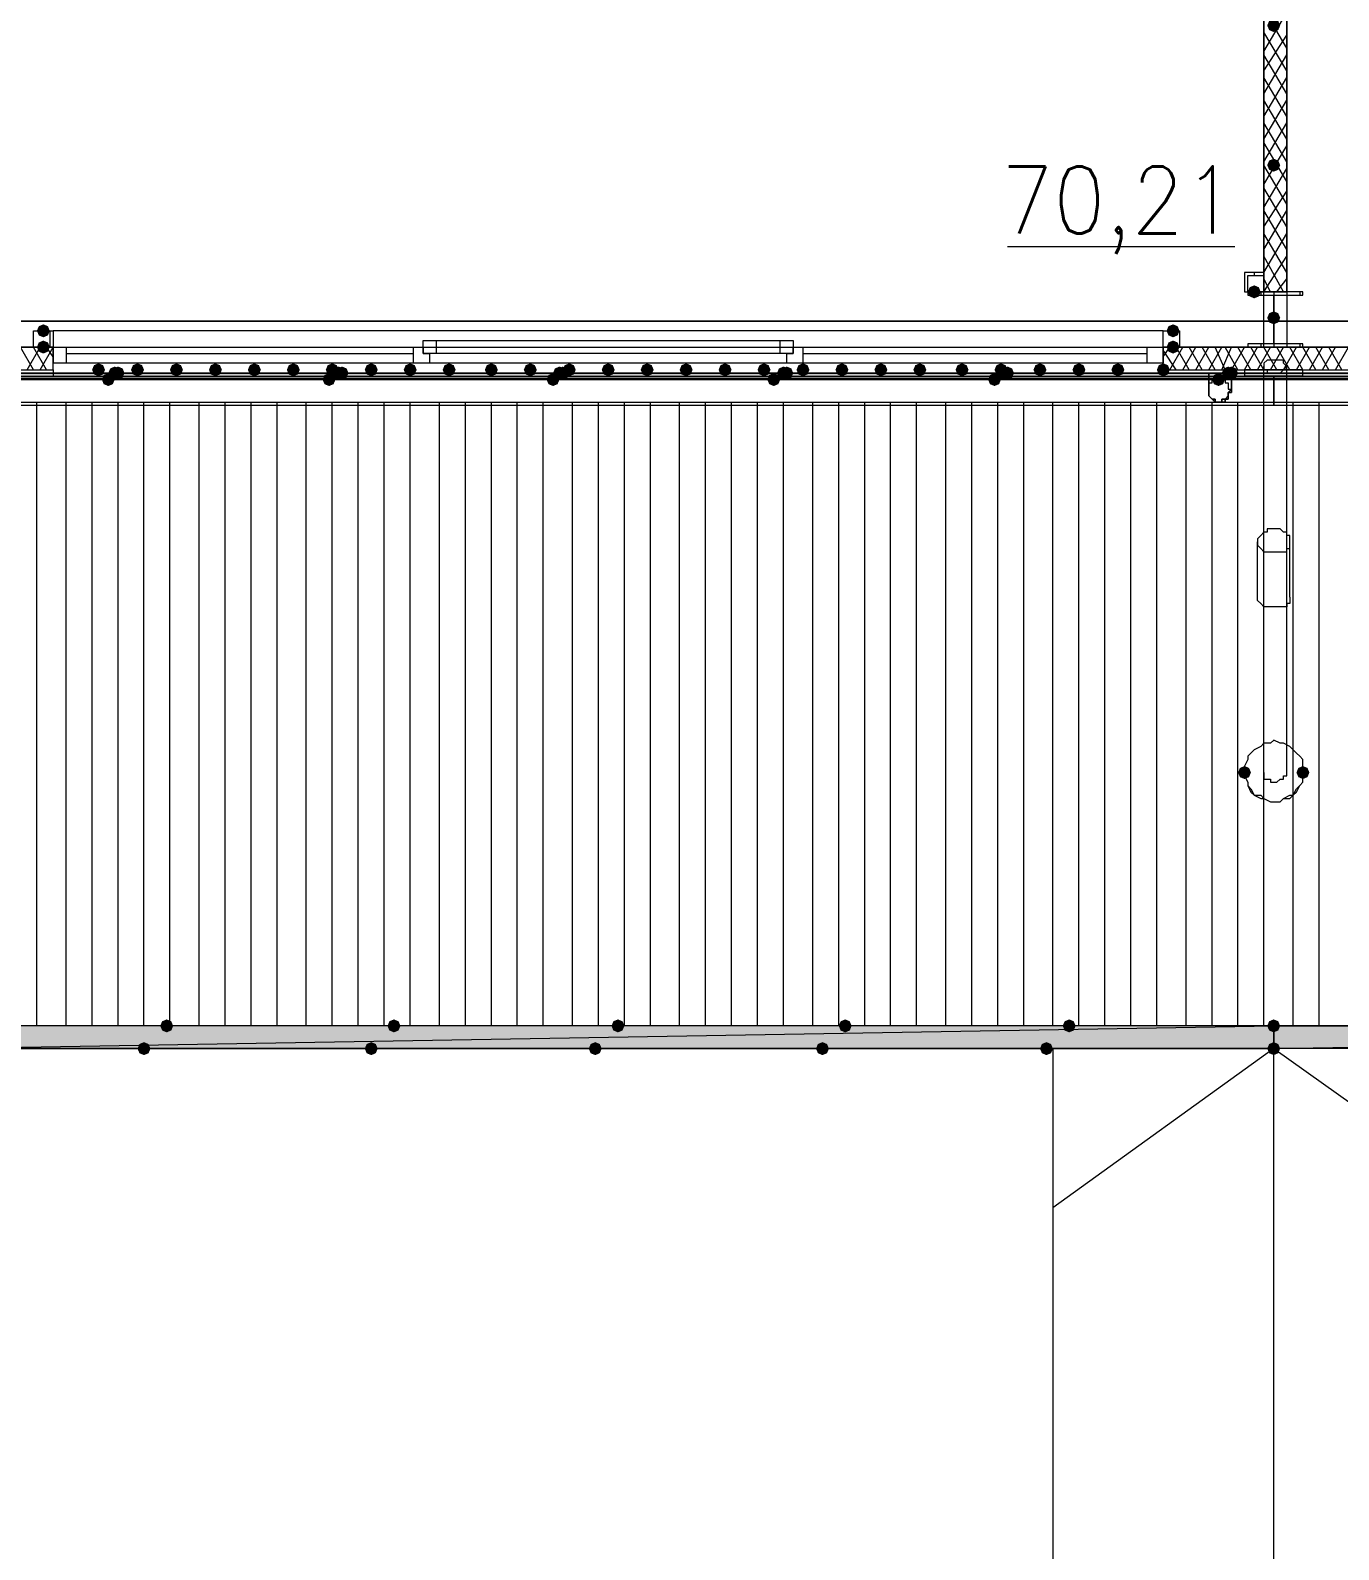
# Model space of a CAD drawing. Header units: millimetres. Extents: x 0 to 420, y 0 to 297.
# Drawn here: x 174.84 to 191.9, y 89.91 to 109.71 of the extents above; entities that cross this region are included whole.
import ezdxf

# ---------------------------------------------------------------- set-up
doc = ezdxf.new("R2010")
doc.units = ezdxf.units.MM
doc.styles.get("Standard").update_dxf_attribs({"font": 'STANDARD'})

msp = doc.modelspace()

# ---------------------------------------------------------------- hatches: boundary and pattern name
for color, points in [(7, [(191.135, 109.770333), (191.110129, 109.710538), (191.050333, 109.685667), (190.990538, 109.710538), (190.965667, 109.770333), (190.990537, 109.830129), (191.050333, 109.855), (191.110129, 109.830129)]), (7, [(191.135, 107.95), (191.110129, 107.890204), (191.050333, 107.865333), (190.990538, 107.890204), (190.965667, 107.95), (190.990537, 108.009796), (191.050333, 108.034667), (191.110129, 108.009796)]), (7, [(190.881, 106.299), (190.856129, 106.239204), (190.796333, 106.214333), (190.736538, 106.239204), (190.711667, 106.299), (190.736537, 106.358796), (190.796333, 106.383667), (190.856129, 106.358796)]), (7, [(191.135, 105.960333), (191.110129, 105.900538), (191.050333, 105.875667), (190.990538, 105.900538), (190.965667, 105.960333), (190.990537, 106.020129), (191.050333, 106.045), (191.110129, 106.020129)]), (7, [(175.090667, 105.791), (175.065796, 105.731204), (175.006, 105.706333), (174.946204, 105.731204), (174.921333, 105.791), (174.946204, 105.850796), (175.006, 105.875667), (175.065796, 105.850796)]), (7, [(189.822667, 105.791), (189.797796, 105.731204), (189.738, 105.706333), (189.678204, 105.731204), (189.653333, 105.791), (189.678204, 105.850796), (189.738, 105.875667), (189.797796, 105.850796)]), (7, [(175.090667, 105.579333), (175.065796, 105.519537), (175.006, 105.494667), (174.946204, 105.519537), (174.921333, 105.579333), (174.946204, 105.639129), (175.006, 105.664), (175.065796, 105.639129)]), (7, [(189.822667, 105.579333), (189.797796, 105.519537), (189.738, 105.494667), (189.678204, 105.519537), (189.653333, 105.579333), (189.678204, 105.639129), (189.738, 105.664), (189.797796, 105.639129)]), (7, [(175.810333, 105.283), (175.785462, 105.223204), (175.725667, 105.198333), (175.665871, 105.223204), (175.641, 105.283), (175.665871, 105.342796), (175.725667, 105.367667), (175.785462, 105.342796)]), (7, [(176.318333, 105.283), (176.293462, 105.223204), (176.233667, 105.198333), (176.173871, 105.223204), (176.149, 105.283), (176.173871, 105.342796), (176.233667, 105.367667), (176.293462, 105.342796)]), (7, [(176.826333, 105.283), (176.801462, 105.223204), (176.741667, 105.198333), (176.681871, 105.223204), (176.657, 105.283), (176.681871, 105.342796), (176.741667, 105.367667), (176.801462, 105.342796)]), (7, [(177.334333, 105.283), (177.309463, 105.223204), (177.249667, 105.198333), (177.189871, 105.223204), (177.165, 105.283), (177.189871, 105.342796), (177.249667, 105.367667), (177.309462, 105.342796)]), (7, [(177.842333, 105.283), (177.817462, 105.223204), (177.757667, 105.198333), (177.697871, 105.223204), (177.673, 105.283), (177.697871, 105.342796), (177.757667, 105.367667), (177.817462, 105.342796)]), (7, [(178.350333, 105.283), (178.325462, 105.223204), (178.265667, 105.198333), (178.205871, 105.223204), (178.181, 105.283), (178.205871, 105.342796), (178.265667, 105.367667), (178.325462, 105.342796)]), (7, [(178.858333, 105.283), (178.833463, 105.223204), (178.773667, 105.198333), (178.713871, 105.223204), (178.689, 105.283), (178.713871, 105.342796), (178.773667, 105.367667), (178.833462, 105.342796)]), (7, [(179.366333, 105.283), (179.341462, 105.223204), (179.281667, 105.198333), (179.221871, 105.223204), (179.197, 105.283), (179.221871, 105.342796), (179.281667, 105.367667), (179.341462, 105.342796)]), (7, [(179.874333, 105.283), (179.849463, 105.223204), (179.789667, 105.198333), (179.729871, 105.223204), (179.705, 105.283), (179.729871, 105.342796), (179.789667, 105.367667), (179.849462, 105.342796)]), (7, [(180.382333, 105.283), (180.357463, 105.223204), (180.297667, 105.198333), (180.237871, 105.223204), (180.213, 105.283), (180.237871, 105.342796), (180.297667, 105.367667), (180.357462, 105.342796)]), (7, [(180.932667, 105.283), (180.907796, 105.223204), (180.848, 105.198333), (180.788204, 105.223204), (180.763333, 105.283), (180.788204, 105.342796), (180.848, 105.367667), (180.907796, 105.342796)]), (7, [(181.440667, 105.283), (181.415796, 105.223204), (181.356, 105.198333), (181.296204, 105.223204), (181.271333, 105.283), (181.296204, 105.342796), (181.356, 105.367667), (181.415796, 105.342796)]), (7, [(181.948667, 105.283), (181.923796, 105.223204), (181.864, 105.198333), (181.804204, 105.223204), (181.779333, 105.283), (181.804204, 105.342796), (181.864, 105.367667), (181.923796, 105.342796)]), (7, [(182.456667, 105.283), (182.431796, 105.223204), (182.372, 105.198333), (182.312204, 105.223204), (182.287333, 105.283), (182.312204, 105.342796), (182.372, 105.367667), (182.431796, 105.342796)]), (7, [(182.964667, 105.283), (182.939796, 105.223204), (182.88, 105.198333), (182.820204, 105.223204), (182.795333, 105.283), (182.820204, 105.342796), (182.88, 105.367667), (182.939796, 105.342796)]), (7, [(183.472667, 105.283), (183.447796, 105.223204), (183.388, 105.198333), (183.328204, 105.223204), (183.303333, 105.283), (183.328204, 105.342796), (183.388, 105.367667), (183.447796, 105.342796)]), (7, [(183.980667, 105.283), (183.955796, 105.223204), (183.896, 105.198333), (183.836204, 105.223204), (183.811333, 105.283), (183.836204, 105.342796), (183.896, 105.367667), (183.955796, 105.342796)]), (7, [(184.488667, 105.283), (184.463796, 105.223204), (184.404, 105.198333), (184.344204, 105.223204), (184.319333, 105.283), (184.344204, 105.342796), (184.404, 105.367667), (184.463796, 105.342796)]), (7, [(184.996667, 105.283), (184.971796, 105.223204), (184.912, 105.198333), (184.852204, 105.223204), (184.827333, 105.283), (184.852204, 105.342796), (184.912, 105.367667), (184.971796, 105.342796)]), (7, [(185.504667, 105.283), (185.479796, 105.223204), (185.42, 105.198333), (185.360204, 105.223204), (185.335333, 105.283), (185.360204, 105.342796), (185.42, 105.367667), (185.479796, 105.342796)]), (7, [(186.012667, 105.283), (185.987796, 105.223204), (185.928, 105.198333), (185.868204, 105.223204), (185.843333, 105.283), (185.868204, 105.342796), (185.928, 105.367667), (185.987796, 105.342796)]), (7, [(186.520667, 105.283), (186.495796, 105.223204), (186.436, 105.198333), (186.376204, 105.223204), (186.351333, 105.283), (186.376204, 105.342796), (186.436, 105.367667), (186.495796, 105.342796)]), (7, [(187.071, 105.283), (187.046129, 105.223204), (186.986333, 105.198333), (186.926538, 105.223204), (186.901667, 105.283), (186.926537, 105.342796), (186.986333, 105.367667), (187.046129, 105.342796)]), (7, [(187.579, 105.283), (187.554129, 105.223204), (187.494333, 105.198333), (187.434538, 105.223204), (187.409667, 105.283), (187.434537, 105.342796), (187.494333, 105.367667), (187.554129, 105.342796)]), (7, [(188.087, 105.283), (188.062129, 105.223204), (188.002333, 105.198333), (187.942537, 105.223204), (187.917667, 105.283), (187.942537, 105.342796), (188.002333, 105.367667), (188.062129, 105.342796)]), (7, [(188.595, 105.283), (188.570129, 105.223204), (188.510333, 105.198333), (188.450538, 105.223204), (188.425667, 105.283), (188.450537, 105.342796), (188.510333, 105.367667), (188.570129, 105.342796)]), (7, [(189.103, 105.283), (189.078129, 105.223204), (189.018333, 105.198333), (188.958538, 105.223204), (188.933667, 105.283), (188.958537, 105.342796), (189.018333, 105.367667), (189.078129, 105.342796)]), (7, [(189.695667, 105.283), (189.670796, 105.223204), (189.611, 105.198333), (189.551204, 105.223204), (189.526333, 105.283), (189.551204, 105.342796), (189.611, 105.367667), (189.670796, 105.342796)]), (254, [(175.937333, 105.156), (175.912463, 105.096204), (175.852667, 105.071333), (175.792871, 105.096204), (175.768, 105.156), (175.792871, 105.215796), (175.852667, 105.240667), (175.912462, 105.215796)]), (254, [(176.022, 105.240667), (175.997129, 105.180871), (175.937333, 105.156), (175.877537, 105.180871), (175.852667, 105.240667), (175.877537, 105.300462), (175.937333, 105.325333), (175.997129, 105.300463)]), (254, [(176.064333, 105.240667), (176.039463, 105.180871), (175.979667, 105.156), (175.919871, 105.180871), (175.895, 105.240667), (175.919871, 105.300462), (175.979667, 105.325333), (176.039462, 105.300463)]), (254, [(176.064333, 105.240667), (176.039463, 105.180871), (175.979667, 105.156), (175.919871, 105.180871), (175.895, 105.240667), (175.919871, 105.300462), (175.979667, 105.325333), (176.039462, 105.300463)]), (254, [(178.816, 105.156), (178.791129, 105.096204), (178.731333, 105.071333), (178.671538, 105.096204), (178.646667, 105.156), (178.671537, 105.215796), (178.731333, 105.240667), (178.791129, 105.215796)]), (254, [(178.943, 105.240667), (178.918129, 105.180871), (178.858333, 105.156), (178.798538, 105.180871), (178.773667, 105.240667), (178.798537, 105.300462), (178.858333, 105.325333), (178.918129, 105.300463)]), (254, [(178.985333, 105.240667), (178.960462, 105.180871), (178.900667, 105.156), (178.840871, 105.180871), (178.816, 105.240667), (178.840871, 105.300462), (178.900667, 105.325333), (178.960462, 105.300463)]), (254, [(178.985333, 105.240667), (178.960462, 105.180871), (178.900667, 105.156), (178.840871, 105.180871), (178.816, 105.240667), (178.840871, 105.300462), (178.900667, 105.325333), (178.960462, 105.300463)]), (254, [(181.737, 105.156), (181.712129, 105.096204), (181.652333, 105.071333), (181.592537, 105.096204), (181.567667, 105.156), (181.592537, 105.215796), (181.652333, 105.240667), (181.712129, 105.215796)]), (254, [(181.821667, 105.240667), (181.796796, 105.180871), (181.737, 105.156), (181.677204, 105.180871), (181.652333, 105.240667), (181.677204, 105.300462), (181.737, 105.325333), (181.796796, 105.300463)]), (254, [(181.864, 105.240667), (181.839129, 105.180871), (181.779333, 105.156), (181.719538, 105.180871), (181.694667, 105.240667), (181.719537, 105.300462), (181.779333, 105.325333), (181.839129, 105.300463)]), (254, [(181.864, 105.240667), (181.839129, 105.180871), (181.779333, 105.156), (181.719538, 105.180871), (181.694667, 105.240667), (181.719537, 105.300462), (181.779333, 105.325333), (181.839129, 105.300463)]), (254, [(184.615667, 105.156), (184.590796, 105.096204), (184.531, 105.071333), (184.471204, 105.096204), (184.446333, 105.156), (184.471204, 105.215796), (184.531, 105.240667), (184.590796, 105.215796)]), (254, [(184.742667, 105.240667), (184.717796, 105.180871), (184.658, 105.156), (184.598204, 105.180871), (184.573333, 105.240667), (184.598204, 105.300462), (184.658, 105.325333), (184.717796, 105.300463)]), (254, [(184.785, 105.240667), (184.760129, 105.180871), (184.700333, 105.156), (184.640537, 105.180871), (184.615667, 105.240667), (184.640537, 105.300462), (184.700333, 105.325333), (184.760129, 105.300463)]), (254, [(184.785, 105.240667), (184.760129, 105.180871), (184.700333, 105.156), (184.640537, 105.180871), (184.615667, 105.240667), (184.640537, 105.300462), (184.700333, 105.325333), (184.760129, 105.300463)]), (254, [(187.494333, 105.156), (187.469463, 105.096204), (187.409667, 105.071333), (187.349871, 105.096204), (187.325, 105.156), (187.349871, 105.215796), (187.409667, 105.240667), (187.469462, 105.215796)]), (254, [(187.621333, 105.240667), (187.596462, 105.180871), (187.536667, 105.156), (187.476871, 105.180871), (187.452, 105.240667), (187.476871, 105.300462), (187.536667, 105.325333), (187.596462, 105.300463)]), (254, [(187.663667, 105.240667), (187.638796, 105.180871), (187.579, 105.156), (187.519204, 105.180871), (187.494333, 105.240667), (187.519204, 105.300462), (187.579, 105.325333), (187.638796, 105.300463)]), (254, [(187.663667, 105.240667), (187.638796, 105.180871), (187.579, 105.156), (187.519204, 105.180871), (187.494333, 105.240667), (187.519204, 105.300462), (187.579, 105.325333), (187.638796, 105.300463)]), (254, [(190.415333, 105.156), (190.390462, 105.096204), (190.330667, 105.071333), (190.270871, 105.096204), (190.246, 105.156), (190.270871, 105.215796), (190.330667, 105.240667), (190.390462, 105.215796)]), (254, [(190.542333, 105.240667), (190.517462, 105.180871), (190.457667, 105.156), (190.397871, 105.180871), (190.373, 105.240667), (190.397871, 105.300462), (190.457667, 105.325333), (190.517462, 105.300463)]), (254, [(190.584667, 105.240667), (190.559796, 105.180871), (190.5, 105.156), (190.440204, 105.180871), (190.415333, 105.240667), (190.440204, 105.300462), (190.5, 105.325333), (190.559796, 105.300463)]), (254, [(190.584667, 105.240667), (190.559796, 105.180871), (190.5, 105.156), (190.440204, 105.180871), (190.415333, 105.240667), (190.440204, 105.300462), (190.5, 105.325333), (190.559796, 105.300463)]), (7, [(190.754, 100.033667), (190.729129, 99.973871), (190.669333, 99.949), (190.609537, 99.973871), (190.584667, 100.033667), (190.609537, 100.093462), (190.669333, 100.118333), (190.729129, 100.093463)]), (7, [(191.516, 100.033667), (191.491129, 99.973871), (191.431333, 99.949), (191.371538, 99.973871), (191.346667, 100.033667), (191.371537, 100.093462), (191.431333, 100.118333), (191.491129, 100.093463)]), (254, [(176.699333, 96.731667), (176.674463, 96.671871), (176.614667, 96.647), (176.554871, 96.671871), (176.53, 96.731667), (176.554871, 96.791462), (176.614667, 96.816333), (176.674462, 96.791463)]), (254, [(179.662667, 96.731667), (179.637796, 96.671871), (179.578, 96.647), (179.518204, 96.671871), (179.493333, 96.731667), (179.518204, 96.791462), (179.578, 96.816333), (179.637796, 96.791463)]), (254, [(182.583667, 96.731667), (182.558796, 96.671871), (182.499, 96.647), (182.439204, 96.671871), (182.414333, 96.731667), (182.439204, 96.791462), (182.499, 96.816333), (182.558796, 96.791463)]), (254, [(185.547, 96.731667), (185.522129, 96.671871), (185.462333, 96.647), (185.402537, 96.671871), (185.377667, 96.731667), (185.402537, 96.791462), (185.462333, 96.816333), (185.522129, 96.791463)]), (254, [(188.468, 96.731667), (188.443129, 96.671871), (188.383333, 96.647), (188.323537, 96.671871), (188.298667, 96.731667), (188.323537, 96.791462), (188.383333, 96.816333), (188.443129, 96.791463)]), (254, [(191.135, 96.731667), (191.110129, 96.671871), (191.050333, 96.647), (190.990538, 96.671871), (190.965667, 96.731667), (190.990537, 96.791462), (191.050333, 96.816333), (191.110129, 96.791463)]), (254, [(176.403, 96.435333), (176.378129, 96.375538), (176.318333, 96.350667), (176.258537, 96.375538), (176.233667, 96.435333), (176.258537, 96.495129), (176.318333, 96.52), (176.378129, 96.495129)]), (254, [(179.366333, 96.435333), (179.341462, 96.375538), (179.281667, 96.350667), (179.221871, 96.375538), (179.197, 96.435333), (179.221871, 96.495129), (179.281667, 96.52), (179.341462, 96.495129)]), (254, [(182.287333, 96.435333), (182.262462, 96.375538), (182.202667, 96.350667), (182.142871, 96.375538), (182.118, 96.435333), (182.142871, 96.495129), (182.202667, 96.52), (182.262462, 96.495129)]), (254, [(185.250667, 96.435333), (185.225796, 96.375538), (185.166, 96.350667), (185.106204, 96.375538), (185.081333, 96.435333), (185.106204, 96.495129), (185.166, 96.52), (185.225796, 96.495129)]), (254, [(188.171667, 96.435333), (188.146796, 96.375538), (188.087, 96.350667), (188.027204, 96.375538), (188.002333, 96.435333), (188.027204, 96.495129), (188.087, 96.52), (188.146796, 96.495129)]), (254, [(191.135, 96.435333), (191.110129, 96.375538), (191.050333, 96.350667), (190.990538, 96.375538), (190.965667, 96.435333), (190.990537, 96.495129), (191.050333, 96.52), (191.110129, 96.495129)])]:
    msp.add_hatch(color=color).paths.add_polyline_path(points, flags=0)
h = msp.add_hatch(color=7)
h.paths.add_polyline_path([(382.947333, 105.156), (120.904, 105.156), (382.947333, 105.240667)], flags=0)
h.paths.add_polyline_path([(120.904, 105.156), (382.947333, 105.240667), (120.904, 105.240667)], flags=0)
h = msp.add_hatch(color=7)
h.paths.add_polyline_path([(191.050333, 96.435333), (173.693667, 96.435333), (191.050333, 96.731667)], flags=0)
h.paths.add_polyline_path([(173.693667, 96.435333), (191.050333, 96.731667), (173.693667, 96.731667)], flags=0)
h = msp.add_hatch(color=7)
h.paths.add_polyline_path([(208.449333, 96.435333), (191.050333, 96.435333), (208.449333, 96.731667)], flags=0)
h.paths.add_polyline_path([(191.050333, 96.435333), (208.449333, 96.731667), (191.050333, 96.731667)], flags=0)

# ---------------------------------------------------------------- linework, layer by layer
at = {"color": 7, "lineweight": 0}
for points in [[(394.335, 222.25), (260.265333, 222.25), (260.265333, 191.219667), (243.586, 191.219667), (243.586, 222.25), (109.516333, 222.25), (109.516333, 105.579333), (243.586, 105.579333), (243.586, 136.609667), (260.265333, 136.609667), (260.265333, 105.579333), (394.335, 105.579333)], [(243.586, 221.869), (243.586, 191.219667), (260.265333, 191.219667), (260.265333, 221.869), (393.954, 221.869), (393.954, 105.918), (260.265333, 105.918), (260.265333, 136.609667), (243.586, 136.609667), (243.586, 105.918), (109.897333, 105.918), (109.897333, 221.869)], [(190.923333, 122.978333), (190.923333, 106.299), (191.219667, 106.299), (191.219667, 122.978333)], [(190.923333, 106.553), (190.669333, 106.553), (190.669333, 106.299), (190.923333, 106.299)], [(190.923333, 106.510667), (190.923333, 106.299), (190.711667, 106.299), (190.711667, 106.510667)], [(191.431333, 106.299), (190.711667, 106.299), (190.711667, 106.256667), (191.050333, 106.256667), (191.050333, 105.621667), (190.711667, 105.621667), (190.711667, 105.579333), (191.431333, 105.579333), (191.431333, 105.621667), (191.050333, 105.621667), (191.050333, 106.256667), (191.431333, 106.256667)], [(174.879, 105.791), (175.090667, 105.791), (175.090667, 105.579333), (174.879, 105.579333), (174.879, 105.791), (175.133, 105.791), (175.133, 105.579333), (174.879, 105.579333)], [(189.611, 105.791), (189.822667, 105.791), (189.822667, 105.579333), (189.611, 105.579333), (189.611, 105.791), (189.822667, 105.791), (189.822667, 105.579333), (189.611, 105.579333)], [(175.133, 105.579333), (175.133, 105.367667)], [(179.959, 105.664), (180.128333, 105.664), (180.128333, 105.494667), (179.959, 105.494667)], [(184.785, 105.494667), (184.615667, 105.494667), (184.615667, 105.664), (184.785, 105.664)], [(189.611, 105.579333), (189.611, 105.367667)], [(191.092667, 105.41), (191.050333, 105.41), (191.008, 105.41), (190.965667, 105.41), (190.923333, 105.367667), (190.923333, 105.325333), (190.923333, 105.283), (190.965667, 105.283), (190.965667, 105.240667), (191.008, 105.240667), (191.050333, 105.240667), (191.092667, 105.240667), (191.135, 105.240667), (191.177333, 105.283), (191.219667, 105.325333), (191.177333, 105.367667), (191.177333, 105.41), (191.135, 105.41)], [(382.947333, 105.156), (120.904, 105.156), (382.947333, 105.240667)], [(120.904, 105.156), (382.947333, 105.240667), (120.904, 105.240667)], [(173.651333, 105.198333), (191.050333, 105.198333), (191.050333, 104.817333), (173.651333, 104.817333)], [(190.584667, 105.240667), (190.5, 105.240667), (190.5, 105.029), (190.5, 104.986667), (190.457667, 104.986667), (190.457667, 104.944333), (190.457667, 104.902), (190.415333, 104.902), (190.415333, 104.859667), (190.373, 104.859667), (190.330667, 104.859667), (190.288333, 104.859667), (190.246, 104.902), (190.203667, 104.944333), (190.203667, 104.986667), (190.203667, 105.029), (190.203667, 105.240667), (190.076667, 105.240667), (190.203667, 105.240667), (190.203667, 105.029), (190.203667, 104.986667), (190.203667, 104.944333), (190.246, 104.902), (190.288333, 104.902), (190.288333, 104.859667), (190.330667, 104.859667), (190.373, 104.859667), (190.373, 104.902), (190.415333, 104.902), (190.457667, 104.944333), (190.457667, 104.986667), (190.5, 105.029), (190.5, 105.240667), (190.584667, 105.240667), (190.5, 105.240667), (190.5, 105.029), (190.5, 104.986667), (190.457667, 104.986667), (190.457667, 104.944333), (190.457667, 104.902), (190.415333, 104.902), (190.415333, 104.859667), (190.373, 104.859667), (190.330667, 104.859667), (190.288333, 104.859667), (190.246, 104.902), (190.203667, 104.944333), (190.203667, 104.986667), (190.203667, 105.029), (190.203667, 105.240667), (190.076667, 105.240667), (190.203667, 105.240667), (190.203667, 105.029), (190.203667, 104.986667), (190.203667, 104.944333), (190.246, 104.902), (190.288333, 104.902), (190.288333, 104.859667), (190.330667, 104.859667), (190.373, 104.859667), (190.373, 104.902), (190.415333, 104.902), (190.457667, 104.944333), (190.457667, 104.986667), (190.5, 105.029), (190.5, 105.240667), (190.584667, 105.240667), (190.5, 105.240667), (190.5, 105.029), (190.457667, 104.986667), (190.457667, 104.944333), (190.415333, 104.902), (190.373, 104.902), (190.373, 104.859667), (190.330667, 104.859667), (190.288333, 104.859667), (190.288333, 104.902), (190.246, 104.902), (190.203667, 104.944333), (190.203667, 104.986667), (190.203667, 105.029), (190.203667, 105.240667), (190.076667, 105.240667), (190.203667, 105.240667), (190.203667, 105.029), (190.203667, 104.986667), (190.203667, 104.944333), (190.246, 104.902), (190.288333, 104.859667), (190.330667, 104.859667), (190.373, 104.859667), (190.415333, 104.859667), (190.415333, 104.902), (190.457667, 104.902), (190.457667, 104.944333), (190.457667, 104.986667), (190.5, 104.986667), (190.5, 105.029), (190.5, 105.240667)], [(190.5, 105.029), (190.457667, 104.986667), (190.457667, 104.944333), (190.415333, 104.902), (190.373, 104.902), (190.373, 104.859667), (190.330667, 104.859667), (190.288333, 104.859667), (190.288333, 104.902), (190.246, 104.902), (190.203667, 104.944333), (190.203667, 104.986667), (190.203667, 105.029), (190.203667, 105.071333), (190.203667, 105.113667), (190.246, 105.113667), (190.246, 105.156), (190.288333, 105.156), (190.330667, 105.156), (190.373, 105.156), (190.415333, 105.156), (190.415333, 105.113667), (190.457667, 105.113667), (190.457667, 105.071333), (190.457667, 105.029)], [(190.203667, 105.029), (190.203667, 105.071333), (190.203667, 105.113667), (190.246, 105.113667), (190.246, 105.156), (190.288333, 105.156), (190.330667, 105.156), (190.373, 105.156), (190.415333, 105.156), (190.415333, 105.113667), (190.457667, 105.113667), (190.457667, 105.071333), (190.457667, 105.029), (190.5, 105.029), (190.457667, 104.986667), (190.457667, 104.944333), (190.415333, 104.902), (190.373, 104.902), (190.373, 104.859667), (190.330667, 104.859667), (190.288333, 104.859667), (190.288333, 104.902), (190.246, 104.902), (190.203667, 104.944333), (190.203667, 104.986667)], [(191.050333, 105.198333), (208.449333, 105.198333), (208.449333, 104.817333), (191.050333, 104.817333)], [(382.947333, 97.324333), (382.947333, 96.731667), (120.904, 96.731667), (120.904, 97.324333), (120.904, 104.309333), (120.904, 104.859667), (382.947333, 104.859667), (382.947333, 104.309333)], [(191.092667, 103.208667), (191.050333, 103.208667), (191.008, 103.208667), (190.965667, 103.208667), (190.965667, 103.166333), (190.923333, 103.166333), (190.881, 103.124), (190.838667, 103.081667), (190.838667, 103.039333), (190.838667, 102.997), (190.881, 102.954667), (190.923333, 102.912333), (190.965667, 102.912333), (191.008, 102.912333), (191.050333, 102.912333), (191.092667, 102.912333), (191.135, 102.912333), (191.177333, 102.912333), (191.219667, 102.912333), (191.219667, 102.954667), (191.262, 102.954667), (191.262, 102.997), (191.262, 103.039333), (191.262, 103.081667), (191.262, 103.124), (191.219667, 103.124), (191.219667, 103.166333), (191.177333, 103.166333), (191.135, 103.208667)], [(191.135, 100.414667), (191.050333, 100.457), (191.008, 100.414667), (190.923333, 100.414667), (190.881, 100.372333), (190.796333, 100.33), (190.754, 100.287667), (190.711667, 100.245333), (190.711667, 100.203), (190.669333, 100.118333), (190.669333, 100.033667), (190.669333, 99.991333), (190.711667, 99.906667), (190.711667, 99.864333), (190.754, 99.822), (190.796333, 99.737333), (190.881, 99.737333), (190.923333, 99.695), (191.008, 99.652667), (191.050333, 99.652667), (191.135, 99.652667), (191.177333, 99.695), (191.262, 99.737333), (191.304333, 99.737333), (191.346667, 99.822), (191.389, 99.864333), (191.431333, 99.906667), (191.431333, 99.991333), (191.431333, 100.033667), (191.431333, 100.118333), (191.431333, 100.203), (191.389, 100.245333), (191.346667, 100.287667), (191.304333, 100.33), (191.262, 100.372333), (191.177333, 100.414667)], [(191.050333, 96.435333), (173.693667, 96.435333), (191.050333, 96.731667)], [(173.693667, 96.435333), (191.050333, 96.731667), (173.693667, 96.731667)], [(260.604, 96.731667), (260.604, 96.435333), (243.247333, 96.435333), (243.247333, 96.731667), (243.247333, 96.435333), (225.848333, 96.435333), (225.848333, 96.731667), (225.848333, 96.435333), (208.449333, 96.435333), (208.449333, 96.731667), (208.449333, 96.435333), (191.050333, 96.435333), (191.050333, 96.731667), (173.693667, 96.731667), (173.693667, 96.435333), (191.050333, 96.435333), (191.050333, 96.731667), (208.449333, 96.731667), (225.848333, 96.731667), (243.247333, 96.731667)], [(208.449333, 96.435333), (191.050333, 96.435333), (208.449333, 96.731667)], [(191.050333, 96.435333), (208.449333, 96.731667), (191.050333, 96.731667)], [(181.229, 96.435333), (183.472667, 96.435333)]]:
    msp.add_lwpolyline(points, close=True, dxfattribs=at)
at = {"color": 254, "lineweight": 0}
msp.add_lwpolyline([(243.586, 221.869), (109.897333, 221.869), (109.897333, 105.918), (243.586, 105.918), (243.586, 136.609667), (260.265333, 136.609667), (260.265333, 105.918), (393.954, 105.918), (393.954, 221.869), (260.265333, 221.869), (260.265333, 191.219667), (243.586, 191.219667)], close=True, dxfattribs=at)
at = {"color": 43, "lineweight": 0}
for points in [[(190.923333, 140.081), (173.820667, 140.081), (173.820667, 105.579333), (190.923333, 105.579333)], [(208.322333, 140.081), (191.219667, 140.081), (191.219667, 105.579333), (208.322333, 105.579333)]]:
    msp.add_lwpolyline(points, close=True, dxfattribs=at)
at = {"color": 7, "lineweight": 0}
for points in [[(191.219667, 109.474), (190.923333, 109.982)], [(190.923333, 109.431667), (191.219667, 109.939667)], [(191.219667, 109.177667), (190.923333, 109.685667)], [(190.923333, 109.177667), (191.219667, 109.643333)], [(190.923333, 108.881333), (191.219667, 109.389333)], [(191.219667, 108.881333), (190.923333, 109.389333)], [(190.923333, 108.585), (191.219667, 109.093)], [(191.219667, 108.585), (190.923333, 109.093)], [(190.923333, 108.288667), (191.219667, 108.796667)], [(191.219667, 108.288667), (190.923333, 108.796667)], [(190.923333, 107.992333), (191.219667, 108.500333)], [(191.219667, 107.992333), (190.923333, 108.500333)], [(191.219667, 107.738333), (190.923333, 108.246333)], [(190.923333, 107.696), (191.219667, 108.204)], [(191.219667, 107.442), (190.923333, 107.95)], [(190.923333, 107.399667), (191.219667, 107.907667)], [(191.219667, 107.145667), (190.923333, 107.653667)], [(190.923333, 107.145667), (191.219667, 107.611333)], [(190.923333, 106.849333), (191.219667, 107.357333)], [(191.219667, 106.849333), (190.923333, 107.357333)], [(190.923333, 106.553), (191.219667, 107.061)], [(191.219667, 106.553), (190.923333, 107.061)], [(187.579, 106.891667), (190.542333, 106.891667)], [(190.923333, 106.299), (191.219667, 106.764667)], [(191.177333, 106.299), (190.923333, 106.764667)], [(190.796333, 106.553), (190.796333, 106.510667)], [(191.008, 106.299), (190.923333, 106.468333)], [(191.092667, 106.299), (191.219667, 106.468333)], [(190.711667, 106.299), (190.711667, 106.256667)], [(190.881, 106.299), (190.881, 106.256667)], [(191.050333, 106.299), (191.050333, 105.579333)], [(191.219667, 106.299), (191.219667, 106.256667)], [(191.389, 106.299), (191.389, 106.256667)], [(182.372, 105.791), (175.133, 105.791), (175.133, 105.706333)], [(182.372, 105.791), (175.133, 105.791), (175.133, 105.706333)], [(189.611, 105.706333), (189.611, 105.791), (182.372, 105.791)], [(189.611, 105.706333), (189.611, 105.791), (182.372, 105.791)], [(175.133, 105.579333), (172.212, 105.579333)], [(174.879, 105.283), (174.709667, 105.579333)], [(174.794333, 105.283), (174.963667, 105.579333)], [(175.048333, 105.283), (174.879, 105.579333)], [(174.963667, 105.283), (175.133, 105.579333)], [(175.133, 105.452333), (175.048333, 105.579333)], [(175.133, 105.706333), (175.133, 105.579333), (182.372, 105.579333)], [(175.133, 105.706333), (175.133, 105.579333), (182.372, 105.579333)], [(175.133, 105.283), (175.133, 105.367667), (175.133, 105.579333)], [(175.133, 105.579333), (189.611, 105.579333)], [(175.133, 105.579333), (175.302333, 105.579333), (175.302333, 105.367667), (175.133, 105.367667)], [(175.302333, 105.579333), (179.832, 105.579333)], [(179.916667, 105.367667), (179.832, 105.367667), (179.832, 105.579333), (179.916667, 105.579333)], [(179.916667, 105.579333), (179.959, 105.579333), (179.959, 105.494667), (180.043667, 105.494667), (180.043667, 105.367667), (179.916667, 105.367667)], [(180.128333, 105.664), (184.615667, 105.664)], [(180.128333, 105.664), (184.615667, 105.664)], [(180.128333, 105.579333), (184.615667, 105.579333)], [(182.372, 105.579333), (189.611, 105.579333), (189.611, 105.706333)], [(182.372, 105.579333), (189.611, 105.579333), (189.611, 105.706333)], [(184.785, 105.367667), (184.700333, 105.367667), (184.700333, 105.494667), (184.785, 105.494667), (184.785, 105.579333)], [(184.785, 105.579333), (184.912, 105.579333), (184.912, 105.367667), (184.785, 105.367667)], [(184.912, 105.579333), (189.399333, 105.579333)], [(189.611, 105.367667), (189.399333, 105.367667), (189.399333, 105.579333), (189.611, 105.579333)], [(189.611, 105.452333), (189.695667, 105.579333)], [(189.611, 105.283), (189.611, 105.367667), (189.611, 105.579333)], [(192.489667, 105.579333), (189.611, 105.579333)], [(189.695667, 105.283), (189.865, 105.579333)], [(189.949667, 105.283), (189.780333, 105.579333)], [(189.865, 105.283), (190.034333, 105.579333)], [(190.119, 105.283), (189.949667, 105.579333)], [(190.034333, 105.283), (190.203667, 105.579333)], [(190.288333, 105.283), (190.119, 105.579333)], [(190.203667, 105.283), (190.373, 105.579333)], [(190.415333, 105.283), (190.288333, 105.579333)], [(190.373, 105.283), (190.5, 105.579333)], [(190.584667, 105.283), (190.415333, 105.579333)], [(190.5, 105.283), (190.669333, 105.579333)], [(190.754, 105.283), (190.584667, 105.579333)], [(190.669333, 105.283), (190.838667, 105.579333)], [(190.711667, 105.621667), (190.711667, 105.579333)], [(190.923333, 105.283), (190.754, 105.579333)], [(190.838667, 105.283), (191.008, 105.579333)], [(190.881, 105.621667), (190.881, 105.579333)], [(191.092667, 105.283), (190.923333, 105.579333)], [(191.008, 105.283), (191.177333, 105.579333)], [(191.262, 105.283), (191.092667, 105.579333)], [(191.177333, 105.283), (191.346667, 105.579333)], [(191.219667, 105.621667), (191.219667, 105.579333)], [(191.431333, 105.283), (191.262, 105.579333)], [(191.346667, 105.283), (191.516, 105.579333)], [(191.389, 105.621667), (191.389, 105.579333)], [(191.600667, 105.283), (191.431333, 105.579333)], [(191.516, 105.283), (191.685333, 105.579333)], [(191.77, 105.283), (191.600667, 105.579333)], [(191.685333, 105.283), (191.854667, 105.579333)], [(191.939333, 105.283), (191.77, 105.579333)], [(191.854667, 105.283), (192.024, 105.579333)], [(175.133, 105.283), (175.133, 105.367667)], [(175.302333, 105.494667), (179.832, 105.494667)], [(179.832, 105.367667), (175.302333, 105.367667)], [(184.700333, 105.367667), (180.043667, 105.367667)], [(184.615667, 105.494667), (180.128333, 105.494667)], [(184.912, 105.494667), (189.399333, 105.494667)], [(189.399333, 105.367667), (184.912, 105.367667)], [(189.780333, 105.283), (189.611, 105.537)], [(189.611, 105.283), (189.611, 105.367667)], [(383.243667, 105.240667), (120.904, 105.240667), (383.243667, 105.240667), (120.904, 105.240667)], [(382.947333, 105.240667), (120.904, 105.240667)], [(383.243667, 105.240667), (382.947333, 105.240667), (120.904, 105.240667)], [(383.243667, 105.240667), (120.904, 105.240667), (120.904, 105.156)], [(120.904, 105.156), (382.947333, 105.156)], [(172.212, 105.283), (175.133, 105.283)], [(175.133, 105.283), (175.133, 105.198333), (189.611, 105.198333), (189.611, 105.283)], [(189.611, 105.283), (192.489667, 105.283)], [(191.431333, 105.198333), (191.431333, 105.283), (191.389, 105.283), (191.346667, 105.283), (191.304333, 105.283), (191.262, 105.283), (191.177333, 105.283), (191.135, 105.283), (191.050333, 105.283), (191.008, 105.283), (190.923333, 105.283), (190.881, 105.283), (190.796333, 105.283), (190.754, 105.283), (190.711667, 105.283), (190.669333, 105.283), (190.669333, 105.198333)], [(191.431333, 105.198333), (191.389, 105.198333), (191.346667, 105.198333), (191.304333, 105.198333), (191.262, 105.198333), (191.177333, 105.198333), (191.135, 105.198333), (191.050333, 105.198333), (191.008, 105.198333), (190.923333, 105.198333), (190.881, 105.198333), (190.796333, 105.198333), (190.754, 105.198333), (190.711667, 105.198333), (190.669333, 105.198333)], [(190.923333, 100.033667), (190.923333, 105.325333)], [(191.219667, 100.033667), (191.219667, 105.325333)], [(190.838667, 102.319667), (190.838667, 103.039333)], [(191.262, 102.319667), (191.262, 103.039333)], [(191.262, 102.319667), (191.262, 102.277333), (191.262, 102.235), (191.219667, 102.235), (191.219667, 102.192667), (191.177333, 102.192667), (191.135, 102.192667), (191.092667, 102.192667), (191.050333, 102.192667), (191.008, 102.192667), (190.965667, 102.192667), (190.923333, 102.192667), (190.881, 102.235), (190.838667, 102.277333), (190.838667, 102.319667)], [(190.669333, 100.033667), (190.669333, 99.991333), (190.711667, 99.906667), (190.711667, 99.864333), (190.754, 99.779667), (190.796333, 99.737333), (190.881, 99.695), (190.923333, 99.695), (191.008, 99.652667), (191.050333, 99.652667), (191.135, 99.652667), (191.177333, 99.695), (191.262, 99.695), (191.304333, 99.737333), (191.346667, 99.779667), (191.389, 99.864333), (191.431333, 99.906667), (191.431333, 99.991333), (191.431333, 100.033667)], [(190.923333, 100.033667), (190.923333, 99.991333), (190.923333, 99.949), (190.965667, 99.949), (191.008, 99.949), (191.008, 99.906667), (191.050333, 99.906667), (191.092667, 99.906667), (191.135, 99.949), (191.177333, 99.949), (191.177333, 99.991333), (191.219667, 99.991333), (191.219667, 100.033667)], [(191.050333, 96.731667), (173.693667, 96.731667)], [(208.449333, 96.731667), (191.050333, 96.731667)], [(183.472667, 96.435333), (181.229, 96.435333)], [(193.971333, 70.358), (193.971333, 96.435333), (188.171667, 96.435333), (188.171667, 70.358)], [(191.050333, 96.435333), (188.171667, 94.361)], [(191.050333, 70.358), (191.050333, 96.435333), (193.971333, 94.361)]]:
    msp.add_lwpolyline(points, dxfattribs=at)
at = {"color": 253, "lineweight": 0}
for points in [[(174.921333, 96.731667), (174.921333, 104.859667)], [(175.302333, 96.731667), (175.302333, 104.859667)], [(175.641, 96.731667), (175.641, 104.859667)], [(175.979667, 96.731667), (175.979667, 104.859667)], [(176.318333, 96.731667), (176.318333, 104.859667)], [(176.657, 96.731667), (176.657, 104.859667)], [(177.038, 96.731667), (177.038, 104.859667)], [(177.376667, 96.731667), (177.376667, 104.859667)], [(177.715333, 96.731667), (177.715333, 104.859667)], [(178.054, 96.731667), (178.054, 104.859667)], [(178.435, 96.731667), (178.435, 104.859667)], [(178.773667, 96.731667), (178.773667, 104.859667)], [(179.112333, 96.731667), (179.112333, 104.859667)], [(179.451, 96.731667), (179.451, 104.859667)], [(179.789667, 96.731667), (179.789667, 104.859667)], [(180.170667, 96.731667), (180.170667, 104.859667)], [(180.509333, 96.731667), (180.509333, 104.859667)], [(180.848, 96.731667), (180.848, 104.859667)], [(181.186667, 96.731667), (181.186667, 104.859667)], [(181.525333, 96.731667), (181.525333, 104.859667)], [(181.906333, 96.731667), (181.906333, 104.859667)], [(182.245, 96.731667), (182.245, 104.859667)], [(182.583667, 96.731667), (182.583667, 104.859667)], [(182.922333, 96.731667), (182.922333, 104.859667)], [(183.303333, 96.731667), (183.303333, 104.859667)], [(183.642, 96.731667), (183.642, 104.859667)], [(183.980667, 96.731667), (183.980667, 104.859667)], [(184.319333, 96.731667), (184.319333, 104.859667)], [(184.658, 96.731667), (184.658, 104.859667)], [(185.039, 96.731667), (185.039, 104.859667)], [(185.377667, 96.731667), (185.377667, 104.859667)], [(185.716333, 96.731667), (185.716333, 104.859667)], [(186.055, 96.731667), (186.055, 104.859667)], [(186.393667, 96.731667), (186.393667, 104.859667)], [(186.774667, 96.731667), (186.774667, 104.859667)], [(187.113333, 96.731667), (187.113333, 104.859667)], [(187.452, 96.731667), (187.452, 104.859667)], [(187.790667, 96.731667), (187.790667, 104.859667)], [(188.171667, 96.731667), (188.171667, 104.859667)], [(188.510333, 96.731667), (188.510333, 104.859667)], [(188.849, 96.731667), (188.849, 104.859667)], [(189.187667, 96.731667), (189.187667, 104.859667)], [(189.526333, 96.731667), (189.526333, 104.859667)], [(189.907333, 96.731667), (189.907333, 104.859667)], [(190.246, 96.731667), (190.246, 104.859667)], [(190.584667, 96.731667), (190.584667, 104.859667)], [(190.923333, 96.731667), (190.923333, 104.859667)], [(191.304333, 96.731667), (191.304333, 104.859667)], [(191.643, 96.731667), (191.643, 104.859667)]]:
    msp.add_lwpolyline(points, dxfattribs=at)

# ---------------------------------------------------------------- texts
at = {"color": 7, "insert": (187.494326, 107.933025), "char_height": 0.872032, "width": 2.56764978, "attachment_point": 1}
msp.add_mtext('70,21', dxfattribs=at)

doc.saveas('drawing.dxf')
